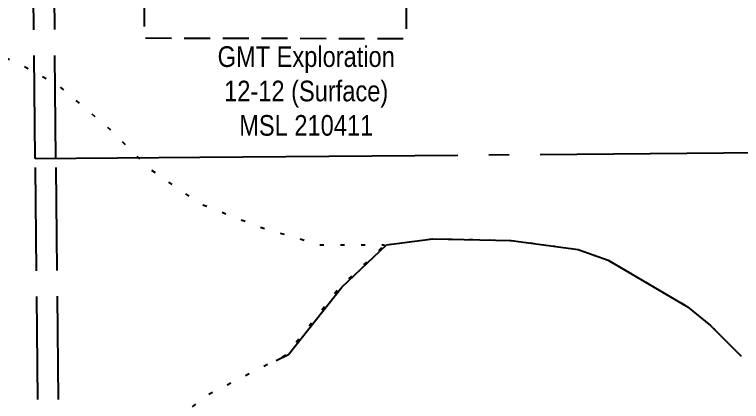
# Model space of a CAD drawing. Extents: x 538089 to 546766, y 6046620 to 6052605.
# Drawn here: x 545549 to 545901.5, y 6051571.8 to 6051759.4 of the extents above; entities that cross this region are included whole.
import ezdxf

# ---------------------------------------------------------------- set-up
doc = ezdxf.new("R2010")
doc.units = 0
doc.header["$LTSCALE"] = 5
for name, pattern in [('foc-ACCESSROAD', [3.75, 2.5, -1.25]), ('foc-QUARTERLINE', [33, 25, -3, 2, -3]), ('foc-UNSURVEYED', [12.5, 10, -2.5]), ('foc-WHEELTRACKS', [2, 0.4, -1.6])]:
    doc.linetypes.add(name, pattern=pattern)
for name, color, linetype in [('F-WS', 190, 'foc-ACCESSROAD'), ('L-QSEC', 8, 'foc-QUARTERLINE'), ('L-USEC', 7, 'foc-UNSURVEYED'), ('T-WATER-P3', 160, 'foc-WHEELTRACKS')]:
    doc.layers.add(name, color=color, linetype=linetype)
doc.styles.add('80CG', font='ARIALN.TTF', dxfattribs={"height": 10})
doc.styles.add('foc-LtypeFont', font='ARIALN.TTF', dxfattribs={"height": 7.35})
doc.linetypes.add('foc-TOPO-flowdirection-NOLINE', pattern='A,0,[">",foc-LtypeFont,S=0.3,R=0,X=0,Y=-0.945],-20,[">",foc-LtypeFont,S=0.3,R=0,X=0,Y=-0.945],0', length=20)

msp = doc.modelspace()

# ---------------------------------------------------------------- linework, layer by layer
at = {"layer": 'F-WS', "flags": 128}
msp.add_lwpolyline([(545738.953, 6051783.747), (545738.952, 6051747.638), (545612.02, 6051747.883), (545612.019, 6051846.214), (545612.019, 6051866.28), (545612.019, 6051884.812), (545658.041, 6051890.879), (545705.66, 6051930.508), (545747.322, 6051914.579), (545775.097, 6051903.96), (545779.373, 6051902.324), (545811.684, 6051791.823), (545738.953, 6051783.747)], close=True, dxfattribs=at)
at = {"layer": 'L-QSEC'}
msp.add_line((545559.074, 6051689.577), (545638.951, 6051690.213), dxfattribs=at)
at = {"layer": 'L-QSEC', "flags": 128}
msp.add_lwpolyline([(545638.951, 6051690.213), (546328.253, 6051695.983)], dxfattribs=at)
at = {"layer": 'L-USEC'}
for p, q in [((545559.074, 6051689.577), (545550.985, 6052493.875)), ((545569.114, 6051689.627), (545561.024, 6052493.957)), ((545567.163, 6050885.24), (545559.074, 6051689.577)), ((545577.203, 6050885.295), (545569.114, 6051689.627))]:
    msp.add_line(p, q, dxfattribs=at)
at = {"layer": 'T-WATER-P3', "flags": 128}
for points in [[(545349.786, 6051819.939), (545393.896, 6051781.086), (545405.14, 6051772.743), (545432.522, 6051758.116), (545446.609, 6051752.22), (545464.195, 6051749.024), (545500.482, 6051751.717), (545517.514, 6051749.353), (545532.366, 6051744.49), (545558.39, 6051732.003), (545571.31, 6051724.107), (545593.471, 6051705.433), (545614.651, 6051684.46), (545638.701, 6051667.858), (545667.71, 6051656.442), (545697.096, 6051647.731), (545728.416, 6051647.659)], [(545729.451, 6051647.792), (545751.938, 6051650.662), (545789.821, 6051649.899), (545822.303, 6051645.506), (545836.852, 6051640.282), (545875.392, 6051617.684), (545886.583, 6051608.623), (545901.317, 6051593.66)], [(545494.596, 6051368.388), (545533.603, 6051399.469), (545553.097, 6051419.242), (545561.791, 6051431.093), (545576.058, 6051454.745), (545582.963, 6051469.51), (545593.23, 6051499.1), (545607.499, 6051526.355), (545613.443, 6051541.104), (545630.114, 6051564.614), (545641.662, 6051574.53), (545680.79, 6051594.443), (545706.62, 6051627.111), (545728.416, 6051647.659)]]:
    msp.add_lwpolyline(points, dxfattribs=at)
at = {"layer": 'T-WATER-P3', "linetype": 'foc-TOPO-flowdirection-NOLINE', "flags": 128}
for points in [[(545729.451, 6051647.792), (545751.938, 6051650.662), (545789.821, 6051649.899), (545822.303, 6051645.506), (545836.852, 6051640.282), (545875.392, 6051617.684), (545886.583, 6051608.623), (545901.317, 6051593.66)], [(545675.87, 6051591.561), (545681.85, 6051594.604), (545707.666, 6051627.255), (545729.451, 6051647.792)]]:
    msp.add_lwpolyline(points, dxfattribs=at)

# ---------------------------------------------------------------- texts
at = {"layer": 'F-WS', "insert": (545690.458, 6051722.273), "char_height": 10, "attachment_point": 5, "style": '80CG'}
msp.add_mtext('\\A1;GMT Exploration\\P12-12 (Surface)\\PMSL 210411', dxfattribs=at)

doc.saveas('drawing.dxf')
